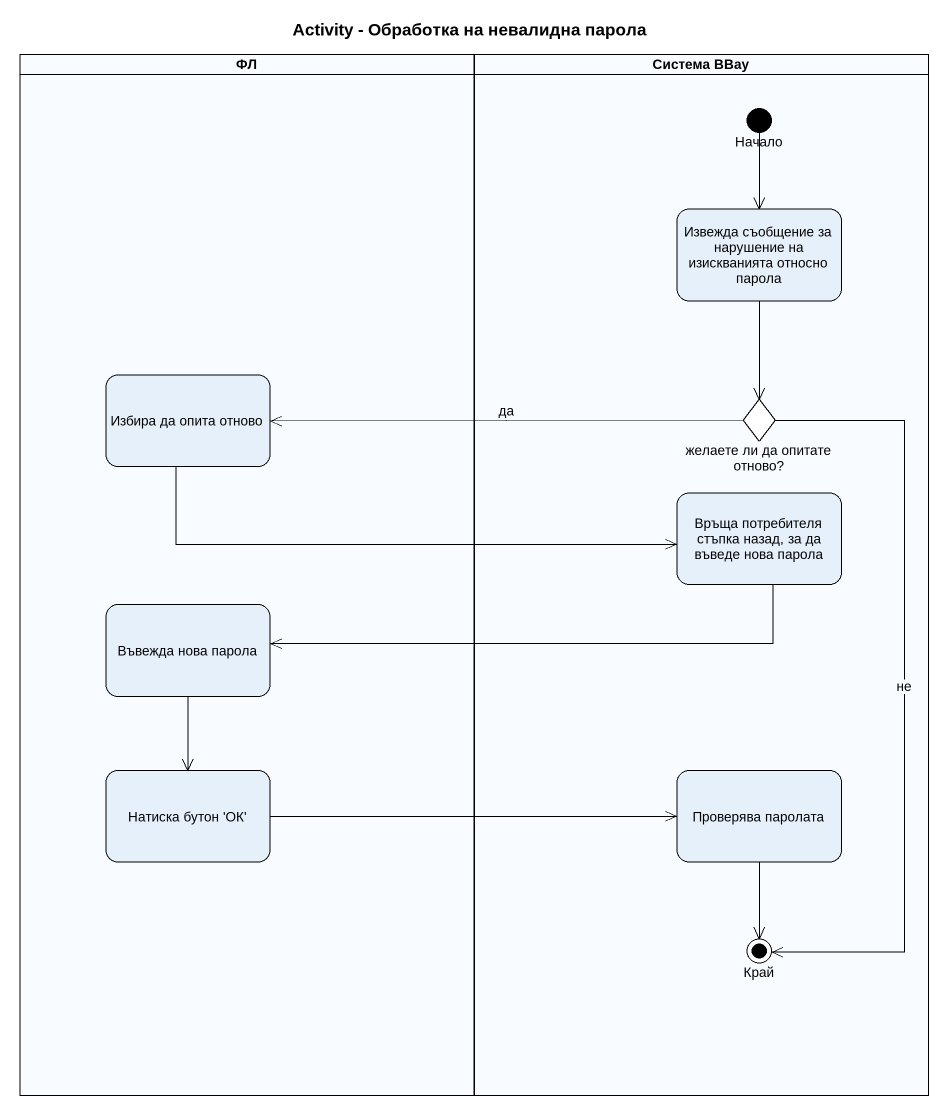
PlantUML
@startuml
title Activity - Обработка на невалидна парола
hide empty description
state ФЛ <<partition>> {
  state "Избира да опита отново" as Избира_да_опита_отново
  state "Въвежда нова парола" as Въвежда_нова_парола
  state "Натиска бутон 'ОК'" as Натиска_бутон_ОК
}
state "Система BBay" as Система_BBay <<partition>> {
  state Начало <<start>>
  state "Извежда съобщение за нарушение на изискванията относно парола" as Извежда_съобщение_за
  state "желаете ли да опитате отново?" as желаете_ли_да_опитате_отново <<choice>>
  state "Връща потребителя стъпка назад, за да въведе нова парола" as Връща_потребителя_стъпка
  state "Проверява паролата" as Проверява_паролата
  state Край <<end>>
}
Начало --> Извежда_съобщение_за
Извежда_съобщение_за --> желаете_ли_да_опитате_отново
Избира_да_опита_отново -right-> Връща_потребителя_стъпка
желаете_ли_да_опитате_отново -left-> Избира_да_опита_отново : да
желаете_ли_да_опитате_отново --> Край : не
Връща_потребителя_стъпка -left-> Въвежда_нова_парола
Въвежда_нова_парола --> Натиска_бутон_ОК
Натиска_бутон_ОК -right-> Проверява_паролата
Проверява_паролата --> Край
@enduml
